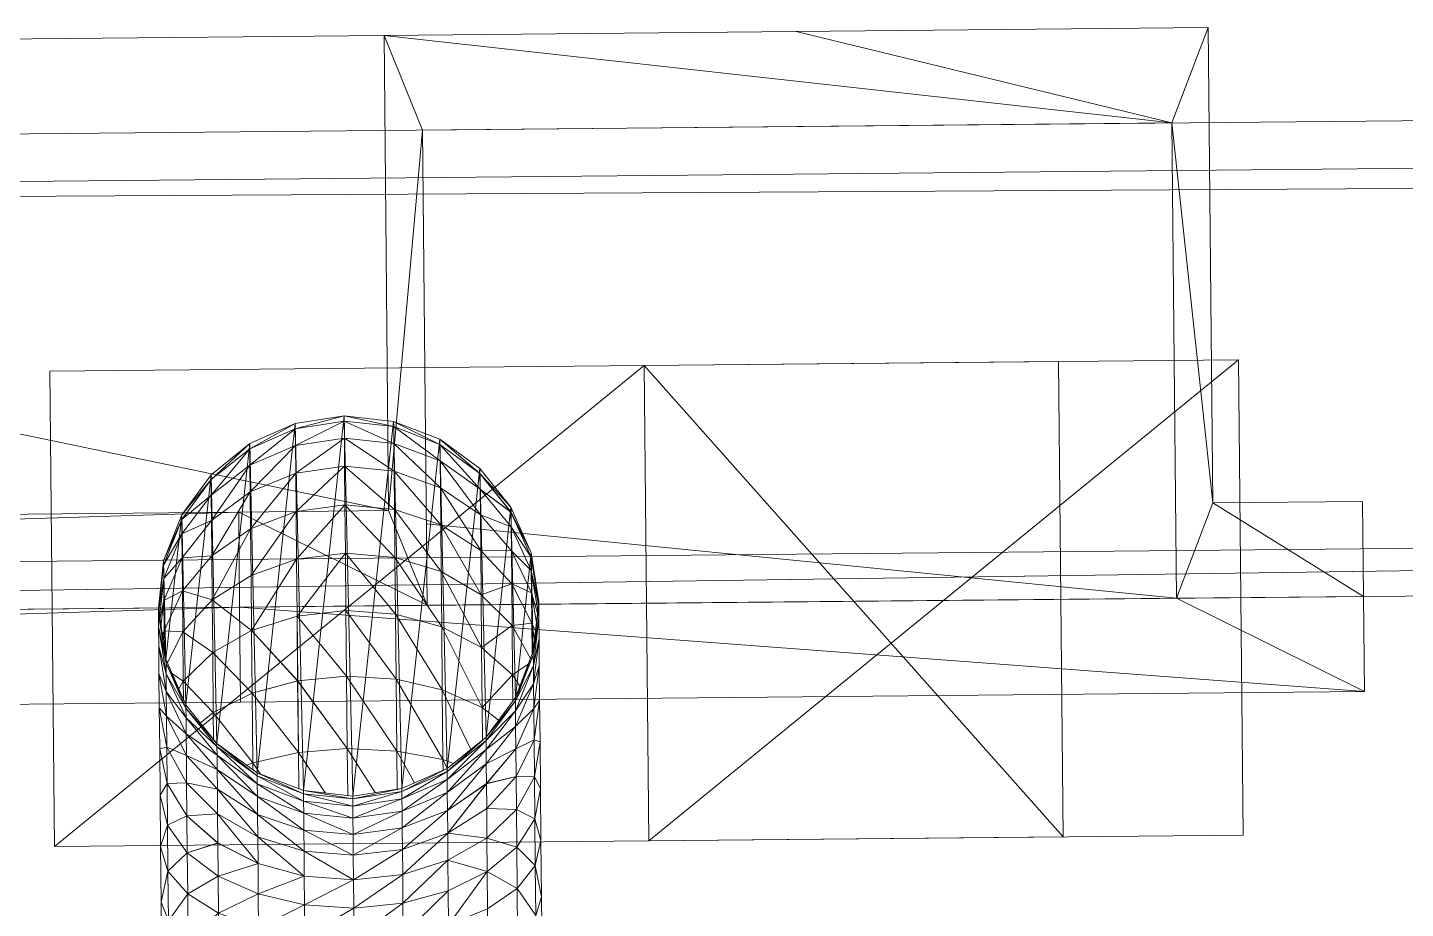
# Model space of a CAD drawing. Header units: millimetres. Extents: x -284281 to 1648660, y -821378 to -151356.
# Drawn here: x -258339.1 to -258269.5, y -271046.5 to -271002 of the extents above; entities that cross this region are included whole.
import ezdxf

# ---------------------------------------------------------------- set-up
doc = ezdxf.new("R2010")
doc.units = ezdxf.units.MM
doc.header["$MEASUREMENT"] = 0

# ---------------------------------------------------------------- blocks, each defined once
blk = doc.blocks.new('Forme_68_1')
at = {"color": 7, "linetype": 'Continuous', "lineweight": 20, "flags": 128}
blk.add_lwpolyline([(167842.293, -271018.891), (167821.378, -271019.089)], dxfattribs=at)
blk = doc.blocks.new('Forme_71_1')
at = {"color": 7, "linetype": 'Continuous', "lineweight": 20, "flags": 128}
for points in [[(167808.247, -271002.413), (167829.054, -271002.216), (167849.849, -271002.019)], [(167848.011, -271006.837), (167849.849, -271002.019)], [(167850.077, -271026.018), (167849.849, -271002.019)], [(167587.673, -271004.503), (167697.96, -271003.458), (167808.247, -271002.413)], [(167808.247, -271002.413), (167848.011, -271006.837)], [(167810.188, -271007.195), (167808.247, -271002.413)], [(167808.247, -271002.413), (167808.474, -271026.412)], [(167829.054, -271002.216), (167848.011, -271006.837)], [(167808.474, -271026.412), (167697.96, -271003.458), (167587.9, -271028.502)], [(167810.188, -271007.195), (167848.011, -271006.837)], [(167848.011, -271006.837), (167850.077, -271026.018)], [(167848.238, -271030.836), (167848.011, -271006.837)], [(167808.474, -271026.412), (167810.188, -271007.195)], [(167810.188, -271007.195), (167810.416, -271031.194)], [(167808.474, -271026.412), (167800.915, -271026.484)], [(167808.474, -271026.412), (167810.416, -271031.194)], [(167848.238, -271030.836), (167850.077, -271026.018)], [(167857.636, -271025.946), (167850.077, -271026.018)], [(167850.077, -271026.018), (167857.682, -271030.746)], [(167857.727, -271035.546), (167857.682, -271030.746), (167857.636, -271025.946)], [(167800.915, -271026.484), (167580.329, -271028.573)], [(167580.374, -271033.373), (167800.915, -271026.484)], [(167800.915, -271026.484), (167810.416, -271031.194)], [(167800.915, -271026.484), (167800.96, -271031.283), (167801.006, -271036.083)], [(167810.377, -271027.079), (167848.238, -271030.836)], [(167800.96, -271031.283), (167580.374, -271033.373)], [(167580.42, -271038.173), (167800.96, -271031.283)], [(167800.96, -271031.283), (167810.416, -271031.194), (167848.238, -271030.836), (167857.682, -271030.746)], [(167800.96, -271031.283), (167857.727, -271035.546)], [(167848.238, -271030.836), (167857.727, -271035.546)], [(167580.42, -271038.173), (167801.006, -271036.083)], [(167801.006, -271036.083), (167857.727, -271035.546)]]:
    blk.add_lwpolyline(points, dxfattribs=at)
blk = doc.blocks.new('Forme_74_1')
at = {"color": 7, "linetype": 'Continuous', "lineweight": 20, "flags": 128}
for points in [[(168117.013, -271006.688), (167590.573, -271011.676)], [(167590.573, -271011.676), (168117.032, -271008.682)], [(168117.195, -271025.887), (167590.755, -271030.875)]]:
    blk.add_lwpolyline(points, dxfattribs=at)
blk = doc.blocks.new('Forme_75_1')
at = {"color": 7, "linetype": 'Continuous', "lineweight": 20, "flags": 128}
for points in [[(167589.602, -271009.285), (168110.039, -271004.354)], [(167589.83, -271033.284), (168110.243, -271025.89)], [(167589.83, -271033.284), (168110.267, -271028.353)]]:
    blk.add_lwpolyline(points, dxfattribs=at)
blk = doc.blocks.new('Forme_78_1')
at = {"color": 7, "linetype": 'Continuous', "lineweight": 20, "flags": 128}
blk.add_lwpolyline([(167816.054, -271031.02), (167815.671, -271028.54), (167814.653, -271026.245), (167813.087, -271024.292), (167811.068, -271022.811), (167808.732, -271021.909), (167806.233, -271021.633), (167803.765, -271022.016), (167801.47, -271023.022), (167799.517, -271024.601), (167798.036, -271026.619), (167797.122, -271028.956), (167796.868, -271031.322), (167796.858, -271031.442), (167797.241, -271033.923), (167798.247, -271036.217), (167799.813, -271038.171), (167801.844, -271039.651), (167804.18, -271040.553), (167806.667, -271040.83), (167809.147, -271040.446), (167811.43, -271039.441), (167813.395, -271037.862), (167814.876, -271035.844), (167815.778, -271033.507)], close=True, dxfattribs=at)
for points in [[(167796.87, -271031.526), (167797.124, -271029.172), (167798.038, -271026.859), (167799.519, -271024.841), (167801.473, -271023.286), (167803.767, -271022.28), (167806.236, -271021.897), (167808.734, -271022.173), (167811.071, -271023.075), (167813.089, -271024.544), (167814.655, -271026.485), (167815.673, -271028.768), (167816.042, -271031.132)], [(167799.527, -271025.633), (167801.473, -271023.286), (167803.765, -271022.016)], [(167799.539, -271026.917), (167801.48, -271024.114), (167803.767, -271022.28), (167806.233, -271021.633)], [(167799.556, -271028.693), (167801.493, -271025.47), (167803.775, -271023.132), (167806.236, -271021.897)], [(167803.765, -271022.016), (167803.767, -271022.28), (167803.775, -271023.132), (167803.788, -271024.524), (167803.807, -271026.456), (167803.829, -271028.868), (167803.857, -271031.736), (167803.888, -271035.012), (167803.922, -271038.624), (167803.939, -271040.46)], [(167806.233, -271021.633), (167808.732, -271021.909), (167808.734, -271022.173), (167808.742, -271023.025), (167808.756, -271024.417), (167808.774, -271026.349), (167808.797, -271028.773), (167808.824, -271031.641), (167808.855, -271034.929), (167808.889, -271038.553), (167808.908, -271040.483)], [(167806.233, -271021.633), (167808.734, -271022.173), (167811.079, -271023.903), (167813.109, -271026.632)], [(167806.233, -271021.633), (167806.236, -271021.897), (167806.244, -271022.761), (167806.257, -271024.177), (167806.276, -271026.121), (167806.299, -271028.557), (167806.326, -271031.461), (167806.358, -271034.772), (167806.392, -271038.42), (167806.415, -271040.802)], [(167806.236, -271021.897), (167808.742, -271023.025), (167811.092, -271025.259), (167813.126, -271028.42)], [(167808.732, -271021.909), (167811.071, -271023.075), (167813.096, -271025.336)], [(167796.913, -271031.803), (167797.13, -271029.844), (167798.045, -271027.591), (167799.527, -271025.633), (167801.48, -271024.114), (167803.775, -271023.132), (167806.244, -271022.761), (167808.742, -271023.025), (167811.079, -271023.903), (167813.096, -271025.336), (167814.662, -271027.229), (167815.679, -271029.44), (167816.004, -271031.473)], [(167799.577, -271030.925), (167801.511, -271027.33), (167803.788, -271024.524), (167806.244, -271022.761)], [(167806.244, -271022.761), (167808.756, -271024.417), (167811.109, -271027.131), (167813.147, -271030.664)], [(167811.227, -271039.53), (167811.222, -271038.987), (167811.188, -271035.471), (167811.158, -271032.279), (167811.132, -271029.495), (167811.109, -271027.131), (167811.092, -271025.259), (167811.079, -271023.903), (167811.071, -271023.075), (167811.068, -271022.811)], [(167811.068, -271022.811), (167813.089, -271024.544)], [(167799.519, -271024.841), (167801.47, -271023.022)], [(167801.47, -271023.022), (167801.473, -271023.286), (167801.48, -271024.114), (167801.493, -271025.47), (167801.511, -271027.33), (167801.533, -271029.682), (167801.559, -271032.466), (167801.589, -271035.634), (167801.623, -271039.15), (167801.626, -271039.493)], [(167796.987, -271032.279), (167797.141, -271030.96), (167798.057, -271028.791), (167799.539, -271026.917), (167801.493, -271025.47), (167803.788, -271024.524), (167806.257, -271024.177), (167808.756, -271024.417), (167811.092, -271025.259), (167813.109, -271026.632), (167814.674, -271028.441), (167815.69, -271030.568), (167815.939, -271032.059)], [(167801.533, -271029.682), (167803.807, -271026.456), (167806.257, -271024.177)], [(167806.257, -271024.177), (167808.774, -271026.349), (167811.132, -271029.495), (167813.172, -271033.328)], [(167813.216, -271038.005), (167813.201, -271036.364), (167813.172, -271033.328), (167813.147, -271030.664), (167813.126, -271028.42), (167813.109, -271026.632), (167813.096, -271025.336), (167813.089, -271024.544), (167813.087, -271024.292)], [(167799.519, -271024.841), (167798.036, -271026.619)], [(167799.517, -271024.601), (167799.519, -271024.841), (167799.527, -271025.633), (167799.539, -271026.917), (167799.556, -271028.693), (167799.577, -271030.925), (167799.602, -271033.576), (167799.631, -271036.6), (167799.643, -271037.959)], [(167814.653, -271026.245), (167813.089, -271024.544)], [(167799.527, -271025.633), (167798.038, -271026.859), (167797.122, -271028.956)], [(167815.671, -271028.54), (167814.655, -271026.485), (167813.096, -271025.336)], [(167797.094, -271032.973), (167797.155, -271032.484), (167798.072, -271030.459), (167799.556, -271028.693), (167801.511, -271027.33), (167803.807, -271026.456), (167806.276, -271026.121), (167808.774, -271026.349), (167811.109, -271027.131), (167813.126, -271028.42), (167814.69, -271030.109), (167815.705, -271032.104), (167815.846, -271032.899)], [(167801.559, -271032.466), (167803.829, -271028.868), (167806.276, -271026.121)], [(167806.276, -271026.121), (167808.797, -271028.773), (167811.158, -271032.279), (167813.201, -271036.364)], [(167814.746, -271036.021), (167814.733, -271034.705), (167814.71, -271032.209), (167814.69, -271030.109), (167814.674, -271028.441), (167814.662, -271027.229), (167814.655, -271026.485), (167814.653, -271026.245)], [(167799.539, -271026.917), (167798.045, -271027.591), (167797.124, -271029.172), (167796.868, -271031.322)], [(167798.036, -271026.619), (167798.038, -271026.859), (167798.045, -271027.591), (167798.057, -271028.791), (167798.072, -271030.459), (167798.092, -271032.535), (167798.116, -271035.019), (167798.124, -271035.938)], [(167816.054, -271031.02), (167815.673, -271028.768), (167814.662, -271027.229), (167813.109, -271026.632)], [(167816.04, -271031.148), (167815.679, -271029.44), (167814.674, -271028.441), (167813.126, -271028.42)], [(167799.556, -271028.693), (167798.057, -271028.791), (167797.13, -271029.844), (167796.87, -271031.526)], [(167797.122, -271028.956), (167797.124, -271029.172), (167797.13, -271029.844), (167797.141, -271030.96), (167797.155, -271032.484), (167797.164, -271033.427)], [(167797.321, -271034.104), (167798.092, -271032.535), (167799.577, -271030.925), (167801.533, -271029.682), (167803.829, -271028.868), (167806.299, -271028.557), (167808.797, -271028.773), (167811.132, -271029.495), (167813.147, -271030.664), (167814.71, -271032.209), (167815.635, -271033.877)], [(167803.857, -271031.736), (167806.299, -271028.557)], [(167806.299, -271028.557), (167808.824, -271031.641), (167811.188, -271035.471), (167812.632, -271038.475)], [(167815.719, -271033.659), (167815.705, -271032.104), (167815.69, -271030.568), (167815.679, -271029.44), (167815.673, -271028.768), (167815.671, -271028.54)], [(167796.929, -271031.904), (167797.141, -271030.96), (167798.072, -271030.459), (167799.577, -271030.925), (167801.559, -271032.466), (167803.888, -271035.012), (167806.392, -271038.42), (167807.797, -271040.655)], [(167815.991, -271031.593), (167815.69, -271030.568), (167814.69, -271030.109), (167813.147, -271030.664)], [(167816.056, -271031.224), (167815.78, -271033.699), (167814.878, -271036.024), (167813.397, -271038.03), (167811.431, -271039.585), (167809.149, -271040.59), (167806.668, -271040.974), (167804.182, -271040.709), (167801.845, -271039.807), (167799.815, -271038.327), (167798.248, -271036.385), (167797.243, -271034.115), (167796.859, -271031.646)], [(167815.778, -271033.507), (167816.056, -271031.224)], [(167816.51, -271079.138), (167816.283, -271055.139), (167816.253, -271051.995), (167816.224, -271048.9), (167816.196, -271045.912), (167816.169, -271043.08), (167816.144, -271040.452), (167816.121, -271038.088), (167816.102, -271036), (167816.085, -271034.248), (167816.072, -271032.856), (167816.062, -271031.836), (167816.056, -271031.224), (167816.054, -271031.02)], [(167797.311, -271079.32), (167797.084, -271055.321), (167797.054, -271052.201), (167797.025, -271049.142), (167796.997, -271046.19), (167796.971, -271043.382), (167796.946, -271040.79), (167796.924, -271038.438), (167796.904, -271036.374), (167796.888, -271034.646), (167796.875, -271033.266), (167796.865, -271032.258), (167796.859, -271031.646), (167796.858, -271031.442)], [(167796.859, -271031.646), (167797.241, -271033.923)], [(167816.062, -271031.836), (167815.785, -271034.251), (167814.882, -271036.516), (167813.401, -271038.474), (167811.435, -271039.993), (167809.152, -271040.974), (167806.672, -271041.346), (167804.185, -271041.081), (167801.849, -271040.203), (167799.819, -271038.771), (167798.253, -271036.877), (167797.248, -271034.655), (167796.865, -271032.258)], [(167796.868, -271031.322), (167796.87, -271031.525)], [(167797.895, -271035.415), (167798.116, -271035.019), (167799.602, -271033.576), (167801.559, -271032.466), (167803.857, -271031.736), (167806.326, -271031.461), (167808.824, -271031.641), (167811.158, -271032.279), (167813.172, -271033.328), (167814.733, -271034.705), (167815.093, -271035.282)], [(167803.857, -271031.736), (167806.358, -271034.772), (167808.889, -271038.553), (167809.79, -271040.163)], [(167806.326, -271031.461), (167808.855, -271034.929), (167811.222, -271038.987), (167811.433, -271039.438)], [(167814.876, -271035.844), (167815.78, -271033.699), (167816.062, -271031.836)], [(167796.865, -271032.258), (167797.243, -271034.115), (167798.247, -271036.217)], [(167797.056, -271032.727), (167797.155, -271032.484), (167798.092, -271032.535), (167799.602, -271033.576), (167801.589, -271035.634), (167803.922, -271038.624), (167805.297, -271040.678)], [(167815.891, -271032.487), (167815.705, -271032.104), (167814.71, -271032.209), (167813.172, -271033.328)], [(167816.072, -271032.856), (167815.794, -271035.163), (167814.89, -271037.32), (167813.408, -271039.194), (167811.441, -271040.653), (167809.158, -271041.586), (167806.678, -271041.946), (167804.191, -271041.693), (167801.855, -271040.851), (167799.826, -271039.491), (167798.261, -271037.681), (167797.257, -271035.555), (167796.875, -271033.266)], [(167796.875, -271033.266), (167797.248, -271034.655), (167798.248, -271036.385), (167799.813, -271038.171)], [(167813.395, -271037.862), (167814.878, -271036.024), (167815.785, -271034.251), (167816.072, -271032.856)], [(167797.241, -271033.923), (167797.243, -271034.115), (167797.248, -271034.655), (167797.257, -271035.555), (167797.268, -271036.791), (167797.283, -271038.351), (167797.301, -271040.198), (167797.32, -271042.298), (167797.342, -271044.626), (167797.366, -271047.134), (167797.391, -271049.786), (167797.417, -271052.522), (167797.445, -271055.402), (167797.311, -271079.32)], [(167816.51, -271079.138), (167815.984, -271055.226), (167815.956, -271052.322), (167815.93, -271049.55), (167815.905, -271046.863), (167815.881, -271044.331), (167815.858, -271041.979), (167815.838, -271039.855), (167815.82, -271037.983), (167815.805, -271036.411), (167815.794, -271035.163), (167815.785, -271034.251), (167815.78, -271033.699), (167815.778, -271033.507)], [(167816.085, -271034.248), (167815.805, -271036.411), (167814.901, -271038.436), (167813.417, -271040.202), (167811.45, -271041.565), (167809.166, -271042.438), (167806.685, -271042.774), (167804.199, -271042.545), (167801.864, -271041.763), (167799.835, -271040.474), (167798.271, -271038.785), (167797.268, -271036.791), (167796.888, -271034.646)], [(167796.888, -271034.646), (167797.257, -271035.555), (167798.253, -271036.877), (167799.815, -271038.327)], [(167797.563, -271034.658), (167798.116, -271035.019), (167799.631, -271036.6), (167801.623, -271039.15), (167802.017, -271039.718)], [(167798.985, -271037.137), (167799.631, -271036.6), (167801.589, -271035.634), (167803.888, -271035.012), (167806.358, -271034.772), (167808.855, -271034.929), (167811.188, -271035.471), (167813.201, -271036.364), (167814.031, -271036.995)], [(167815.521, -271034.172), (167814.733, -271034.705), (167813.201, -271036.364)], [(167813.397, -271038.03), (167814.882, -271036.516), (167815.794, -271035.163), (167816.085, -271034.248)], [(167816.102, -271036), (167815.82, -271037.983), (167814.914, -271039.84), (167813.429, -271041.45), (167811.461, -271042.704), (167809.177, -271043.518), (167806.695, -271043.818), (167804.209, -271043.613), (167801.874, -271042.891), (167799.847, -271041.722), (167798.284, -271040.165), (167797.283, -271038.351), (167796.904, -271036.374)], [(167813.401, -271038.474), (167814.89, -271037.32), (167815.805, -271036.411), (167816.102, -271036)], [(167816.21, -271079.141), (167815.06, -271055.307), (167815.035, -271052.631), (167815.012, -271050.159), (167814.989, -271047.771), (167814.968, -271045.503), (167814.948, -271043.403), (167814.93, -271041.508), (167814.914, -271039.84), (167814.901, -271038.436), (167814.89, -271037.32), (167814.882, -271036.516), (167814.878, -271036.024), (167814.876, -271035.844)], [(167796.904, -271036.374), (167797.268, -271036.791), (167798.261, -271037.681), (167799.819, -271038.771)], [(167798.247, -271036.217), (167798.248, -271036.385), (167798.253, -271036.877), (167798.261, -271037.681), (167798.271, -271038.785), (167798.284, -271040.165), (167798.3, -271041.821), (167798.318, -271043.693), (167798.337, -271045.769), (167798.359, -271048.013), (167798.381, -271050.365), (167798.404, -271052.825), (167798.429, -271055.464), (167797.671, -271079.317)], [(167816.121, -271038.088), (167815.838, -271039.855), (167814.93, -271041.508), (167813.443, -271042.95), (167811.474, -271044.06), (167809.189, -271044.79), (167806.707, -271045.066), (167804.221, -271044.873), (167801.887, -271044.235), (167799.861, -271043.198), (167798.3, -271041.821), (167797.301, -271040.198), (167796.924, -271038.438)], [(167806.678, -271041.946), (167804.185, -271041.081), (167801.845, -271039.807), (167799.813, -271038.171)], [(167799.813, -271038.171), (167799.815, -271038.327), (167799.819, -271038.771), (167799.826, -271039.491), (167799.835, -271040.474), (167799.847, -271041.722), (167799.861, -271043.198), (167799.877, -271044.878), (167799.895, -271046.738), (167799.914, -271048.742), (167799.934, -271050.866), (167799.955, -271053.062), (167799.978, -271055.522), (167800.203, -271079.293)], [(167813.395, -271037.862), (167811.431, -271039.585), (167809.152, -271040.974), (167806.678, -271041.946)], [(167813.397, -271038.03), (167811.435, -271039.993), (167809.158, -271041.586), (167806.685, -271042.774)], [(167813.786, -271079.164), (167813.561, -271055.381), (167813.538, -271052.909), (167813.517, -271050.689), (167813.496, -271048.553), (167813.477, -271046.526), (167813.459, -271044.642), (167813.443, -271042.95), (167813.429, -271041.45), (167813.417, -271040.202), (167813.408, -271039.194), (167813.401, -271038.474), (167813.397, -271038.03), (167813.395, -271037.862)], [(167813.408, -271039.194), (167814.901, -271038.436), (167815.82, -271037.983), (167816.121, -271038.088)], [(167796.924, -271038.438), (167797.283, -271038.351), (167798.271, -271038.785), (167799.826, -271039.491)], [(167806.685, -271042.774), (167804.191, -271041.693), (167801.849, -271040.203), (167799.815, -271038.327)], [(167806.695, -271043.818), (167804.199, -271042.545), (167801.855, -271040.851), (167799.819, -271038.771)], [(167801.321, -271039.27), (167801.623, -271039.15), (167803.922, -271038.624), (167806.392, -271038.42), (167808.889, -271038.553), (167811.222, -271038.987), (167811.753, -271039.181)], [(167813.401, -271038.474), (167811.441, -271040.653), (167809.166, -271042.438), (167806.695, -271043.818)], [(167813.408, -271039.194), (167811.45, -271041.565), (167809.177, -271043.518), (167806.707, -271045.066), (167804.235, -271046.325), (167801.918, -271047.475), (167799.914, -271048.742), (167798.381, -271050.365), (167797.417, -271052.522), (167797.084, -271055.321)], [(167806.707, -271045.066), (167804.209, -271043.613), (167801.864, -271041.763), (167799.826, -271039.491)], [(167811.43, -271039.441), (167809.149, -271040.59), (167806.672, -271041.346)], [(167809.515, -271079.205), (167809.29, -271055.506), (167809.269, -271053.286), (167809.251, -271051.39), (167809.234, -271049.566), (167809.217, -271047.838), (167809.202, -271046.23), (167809.189, -271044.79), (167809.177, -271043.518), (167809.166, -271042.438), (167809.158, -271041.586), (167809.152, -271040.974), (167809.149, -271040.59), (167809.147, -271040.446), (167811.43, -271039.441)], [(167811.807, -271079.183), (167811.582, -271055.46), (167811.56, -271053.132), (167811.541, -271051.116), (167811.522, -271049.16), (167811.505, -271047.324), (167811.488, -271045.608), (167811.474, -271044.06), (167811.461, -271042.704), (167811.45, -271041.565), (167811.441, -271040.653), (167811.435, -271039.993), (167811.431, -271039.585), (167811.43, -271039.441)], [(167796.946, -271040.79), (167797.301, -271040.198), (167798.284, -271040.165), (167799.835, -271040.474)], [(167813.417, -271040.202), (167811.461, -271042.704), (167809.189, -271044.79), (167806.72, -271046.482), (167804.25, -271047.921), (167801.935, -271049.299), (167799.934, -271050.866), (167798.404, -271052.825), (167797.445, -271055.402)], [(167806.672, -271041.346), (167804.182, -271040.709), (167801.844, -271039.651)], [(167801.844, -271039.651), (167801.845, -271039.807), (167801.849, -271040.203), (167801.855, -271040.851), (167801.864, -271041.763), (167801.874, -271042.891), (167801.887, -271044.235), (167801.902, -271045.771), (167801.918, -271047.475), (167801.935, -271049.299), (167801.953, -271051.231), (167801.972, -271053.235), (167801.994, -271055.551), (167802.219, -271079.274)], [(167813.417, -271040.202), (167814.914, -271039.84), (167815.838, -271039.855), (167816.144, -271040.452)], [(167816.144, -271040.452), (167815.858, -271041.979), (167814.948, -271043.403), (167813.459, -271044.642), (167811.488, -271045.608), (167809.202, -271046.23), (167806.72, -271046.482), (167804.235, -271046.325), (167801.902, -271045.771), (167799.877, -271044.878), (167798.318, -271043.693), (167797.32, -271042.298), (167796.946, -271040.79)], [(167804.221, -271044.873), (167801.874, -271042.891), (167799.835, -271040.474)], [(167806.668, -271040.974), (167804.18, -271040.553)], [(167804.547, -271079.252), (167804.322, -271055.553), (167804.301, -271053.333), (167804.284, -271051.461), (167804.266, -271049.637), (167804.25, -271047.921), (167804.235, -271046.325), (167804.221, -271044.873), (167804.209, -271043.613), (167804.199, -271042.545), (167804.191, -271041.693), (167804.185, -271041.081), (167804.182, -271040.709), (167804.18, -271040.553)], [(167807.031, -271079.228), (167806.806, -271055.541), (167806.786, -271053.357), (167806.768, -271051.509), (167806.751, -271049.721), (167806.735, -271048.041), (167806.72, -271046.482), (167806.707, -271045.066), (167806.695, -271043.818), (167806.685, -271042.774), (167806.678, -271041.946), (167806.672, -271041.346), (167806.668, -271040.974), (167806.667, -271040.83), (167809.147, -271040.446)], [(167809.147, -271040.446), (167806.668, -271040.974)], [(167796.971, -271043.382), (167797.32, -271042.298), (167798.3, -271041.821), (167799.847, -271041.722)], [(167801.887, -271044.235), (167799.847, -271041.722)], [(167813.429, -271041.45), (167814.93, -271041.508), (167815.858, -271041.979), (167816.169, -271043.08)], [(167816.169, -271043.08), (167815.881, -271044.331), (167814.968, -271045.503), (167813.477, -271046.526), (167811.505, -271047.324), (167809.217, -271047.838), (167806.735, -271048.041), (167804.25, -271047.921), (167801.918, -271047.475), (167799.895, -271046.738), (167798.337, -271045.769), (167797.342, -271044.626), (167796.971, -271043.382)], [(167811.461, -271042.704), (167813.443, -271042.95), (167814.948, -271043.403), (167815.881, -271044.331), (167816.196, -271045.912)], [(167796.997, -271046.19), (167797.342, -271044.626), (167798.318, -271043.693), (167799.861, -271043.198)], [(167797.025, -271049.142), (167797.366, -271047.134), (167798.337, -271045.769), (167799.877, -271044.878), (167801.887, -271044.235)], [(167798.429, -271055.464), (167799.955, -271053.062), (167801.953, -271051.231), (167804.266, -271049.637), (167806.735, -271048.041), (167809.202, -271046.23), (167811.474, -271044.06)], [(167811.474, -271044.06), (167813.459, -271044.642), (167814.968, -271045.503), (167815.905, -271046.863), (167816.224, -271048.9)], [(167797.054, -271052.201), (167797.391, -271049.786), (167798.359, -271048.013), (167799.895, -271046.738), (167801.902, -271045.771), (167804.221, -271044.873)], [(167801.994, -271055.551), (167804.301, -271053.333), (167806.768, -271051.509), (167809.234, -271049.566), (167811.505, -271047.324), (167813.459, -271044.642)], [(167799.978, -271055.522), (167801.972, -271053.235), (167804.284, -271051.461), (167806.751, -271049.721), (167809.217, -271047.838), (167811.488, -271045.608)], [(167816.196, -271045.912), (167815.905, -271046.863), (167814.989, -271047.771), (167813.496, -271048.553), (167811.522, -271049.16), (167809.234, -271049.566), (167806.751, -271049.721), (167804.266, -271049.637), (167801.935, -271049.299), (167799.914, -271048.742), (167798.359, -271048.013), (167797.366, -271047.134), (167796.997, -271046.19)]]:
    blk.add_lwpolyline(points, dxfattribs=at)
blk = doc.blocks.new('Forme_79_1')
at = {"color": 7, "linetype": 'Continuous', "lineweight": 20, "flags": 128}
blk.add_lwpolyline([(167813.087, -271024.292), (167811.068, -271022.811), (167808.732, -271021.909), (167806.233, -271021.633), (167803.765, -271022.016), (167801.47, -271023.022), (167799.517, -271024.601), (167798.036, -271026.619), (167797.122, -271028.956), (167796.868, -271031.322), (167796.858, -271031.442), (167797.241, -271033.923), (167798.247, -271036.217), (167799.813, -271038.171), (167801.844, -271039.651), (167804.18, -271040.553), (167806.667, -271040.83), (167809.147, -271040.446), (167811.43, -271039.441), (167813.395, -271037.862), (167814.876, -271035.844), (167815.778, -271033.507), (167816.054, -271031.02), (167815.671, -271028.54), (167814.653, -271026.245)], close=True, dxfattribs=at)
for points in [[(167803.765, -271022.016), (167801.844, -271039.651)], [(167803.765, -271022.016), (167804.18, -271040.553)], [(167806.233, -271021.633), (167804.18, -271040.553)], [(167806.233, -271021.633), (167806.667, -271040.83)], [(167808.732, -271021.909), (167806.667, -271040.83)], [(167808.732, -271021.909), (167811.068, -271022.811)], [(167808.732, -271021.909), (167809.147, -271040.446)], [(167811.068, -271022.811), (167809.147, -271040.446)], [(167811.068, -271022.811), (167811.43, -271039.441)], [(167799.517, -271024.601), (167801.47, -271023.022)], [(167801.47, -271023.022), (167799.813, -271038.171)], [(167801.47, -271023.022), (167801.844, -271039.651)], [(167813.087, -271024.292), (167811.43, -271039.441)], [(167813.087, -271024.292), (167814.653, -271026.245)], [(167813.087, -271024.292), (167813.395, -271037.862)], [(167799.517, -271024.601), (167798.036, -271026.619)], [(167799.517, -271024.601), (167798.247, -271036.217)], [(167799.517, -271024.601), (167799.813, -271038.171)], [(167814.653, -271026.245), (167813.395, -271037.862)], [(167814.653, -271026.245), (167815.671, -271028.54)], [(167814.653, -271026.245), (167814.876, -271035.844)], [(167798.036, -271026.619), (167797.122, -271028.956)], [(167798.036, -271026.619), (167797.241, -271033.923)], [(167798.036, -271026.619), (167798.247, -271036.217)], [(167797.122, -271028.956), (167796.868, -271031.322)], [(167797.122, -271028.956), (167797.241, -271033.923)], [(167815.671, -271028.54), (167814.876, -271035.844)], [(167815.671, -271028.54), (167815.778, -271033.507)], [(167815.671, -271028.54), (167816.054, -271031.02)], [(167816.054, -271031.02), (167815.778, -271033.507)], [(167796.868, -271031.322), (167796.858, -271031.442)], [(167796.858, -271031.442), (167797.241, -271033.923)], [(167796.868, -271031.322), (167797.241, -271033.923)], [(167797.241, -271033.923), (167798.247, -271036.217)], [(167815.778, -271033.507), (167814.876, -271035.844)], [(167814.876, -271035.844), (167813.395, -271037.862)], [(167798.247, -271036.217), (167799.813, -271038.171)], [(167801.844, -271039.651), (167799.813, -271038.171)], [(167811.43, -271039.441), (167809.147, -271040.446)], [(167804.18, -271040.553), (167801.844, -271039.651)], [(167806.667, -271040.83), (167804.18, -271040.553)], [(167809.147, -271040.446), (167806.667, -271040.83)]]:
    blk.add_lwpolyline(points, dxfattribs=at)
blk = doc.blocks.new('Forme_81_1')
at = {"color": 7, "linetype": 'Continuous', "lineweight": 20, "flags": 128}
for points in [[(167821.378, -271019.089), (167791.379, -271019.374)], [(167791.606, -271043.373), (167791.379, -271019.374)], [(167791.606, -271043.373), (167821.378, -271019.089)], [(167842.293, -271018.891), (167821.378, -271019.089)], [(167821.378, -271019.089), (167842.52, -271042.89)], [(167821.605, -271043.088), (167821.378, -271019.089)], [(167842.52, -271042.89), (167842.293, -271018.891)], [(167821.605, -271043.088), (167791.606, -271043.373)], [(167842.52, -271042.89), (167821.605, -271043.088)]]:
    blk.add_lwpolyline(points, dxfattribs=at)
blk = doc.blocks.new('Forme_82_1')
at = {"color": 7, "linetype": 'Continuous', "lineweight": 20, "flags": 128}
for points in [[(167821.378, -271019.089), (167851.376, -271018.805)], [(167821.605, -271043.088), (167821.378, -271019.089)], [(167821.605, -271043.088), (167851.376, -271018.805)], [(167851.376, -271018.805), (167851.604, -271042.804)], [(167851.604, -271042.804), (167821.605, -271043.088)]]:
    blk.add_lwpolyline(points, dxfattribs=at)

msp = doc.modelspace()

# ---------------------------------------------------------------- linework, layer by layer
at = {"color": 7, "linetype": 'Continuous', "lineweight": 20, "flags": 128}
for points in [[(-258321.08463, -271002.4131), (-258300.27756, -271002.21597), (-258279.48249, -271002.01896)], [(-258281.32093, -271006.83659), (-258279.48249, -271002.01896)], [(-258279.25513, -271026.01788), (-258279.48249, -271002.01896)], [(-258541.65879, -271004.50281), (-258431.37171, -271003.45795), (-258321.08463, -271002.4131)], [(-258321.08463, -271002.4131), (-258281.32093, -271006.83659)], [(-258319.14325, -271007.19492), (-258321.08463, -271002.4131)], [(-258321.08463, -271002.4131), (-258320.85727, -271026.41202)], [(-258300.27756, -271002.21597), (-258281.32093, -271006.83659)], [(-258320.85727, -271026.41202), (-258431.37171, -271003.45795), (-258541.43142, -271028.50173)], [(-258539.7294, -271009.28475), (-258019.29231, -271004.35414)], [(-258012.31821, -271006.68818), (-258538.7587, -271011.67566)], [(-258319.14325, -271007.19492), (-258281.32093, -271006.83659)], [(-258281.32093, -271006.83659), (-258279.25513, -271026.01788)], [(-258281.09357, -271030.83552), (-258281.32093, -271006.83659)], [(-258320.85727, -271026.41202), (-258319.14325, -271007.19492)], [(-258319.14325, -271007.19492), (-258318.91588, -271031.19384)], [(-258538.7587, -271011.67566), (-258012.29932, -271008.6817)], [(-258307.95406, -271019.08945), (-258337.95272, -271019.37366)], [(-258337.72535, -271043.37258), (-258337.95272, -271019.37366)], [(-258337.72535, -271043.37258), (-258307.95406, -271019.08945)], [(-258307.95406, -271019.08945), (-258277.9554, -271018.80525)], [(-258287.03899, -271018.8913), (-258307.95406, -271019.08945)], [(-258307.95406, -271019.08945), (-258286.81163, -271042.89023)], [(-258307.72669, -271043.08838), (-258307.95406, -271019.08945)], [(-258307.72669, -271043.08838), (-258307.95406, -271019.08945)], [(-258307.72669, -271043.08838), (-258277.9554, -271018.80525)], [(-258286.81163, -271042.89023), (-258287.03899, -271018.8913)], [(-258277.9554, -271018.80525), (-258277.72803, -271042.80417)], [(-258332.46127, -271031.52551), (-258332.20764, -271029.17167), (-258331.29351, -271026.85891), (-258329.81256, -271024.84079), (-258327.8592, -271023.28621), (-258325.56462, -271022.28043), (-258323.09614, -271021.89703), (-258320.59741, -271022.17337), (-258318.26076, -271023.07527), (-258316.24276, -271024.54422), (-258314.67629, -271026.48547), (-258313.65863, -271028.76793), (-258313.28971, -271031.1323)], [(-258329.80505, -271025.63275), (-258327.8592, -271023.28621), (-258325.56712, -271022.01644)], [(-258329.79289, -271026.9167), (-258327.85135, -271024.11418), (-258325.56462, -271022.28043), (-258323.09864, -271021.63304)], [(-258329.77607, -271028.69262), (-258327.83851, -271025.47012), (-258325.55655, -271023.13239), (-258323.09614, -271021.89703)], [(-258325.56712, -271022.01644), (-258327.48814, -271039.65143)], [(-258325.56712, -271022.01644), (-258325.56462, -271022.28043), (-258325.55655, -271023.13239), (-258325.54336, -271024.52433), (-258325.52506, -271026.45624), (-258325.50221, -271028.86814), (-258325.47504, -271031.73601), (-258325.444, -271035.01186), (-258325.40979, -271038.6237), (-258325.39239, -271040.46036)], [(-258325.56712, -271022.01644), (-258325.15149, -271040.55334)], [(-258323.09864, -271021.63304), (-258325.15149, -271040.55334)], [(-258323.09864, -271021.63304), (-258320.59991, -271021.90938), (-258320.59741, -271022.17337), (-258320.58934, -271023.02533), (-258320.57615, -271024.41727), (-258320.55785, -271026.34918), (-258320.53489, -271028.77307), (-258320.50772, -271031.64094), (-258320.47657, -271034.9288), (-258320.44224, -271038.55263), (-258320.42394, -271040.48333)], [(-258323.09864, -271021.63304), (-258320.59741, -271022.17337), (-258318.25292, -271023.90324), (-258316.22297, -271026.63213)], [(-258323.09864, -271021.63304), (-258323.09614, -271021.89703), (-258323.08796, -271022.76099), (-258323.07454, -271024.17693), (-258323.05613, -271026.12084), (-258323.03305, -271028.55673), (-258323.00554, -271031.4606), (-258322.97416, -271034.77245), (-258322.9396, -271038.42029), (-258322.91704, -271040.80174)], [(-258323.09864, -271021.63304), (-258322.66476, -271040.82979)], [(-258323.09614, -271021.89703), (-258320.58934, -271023.02533), (-258318.24007, -271025.25918), (-258316.20604, -271028.42005)], [(-258320.59991, -271021.90938), (-258322.66476, -271040.82979)], [(-258320.59991, -271021.90938), (-258318.26076, -271023.07527), (-258316.23525, -271025.33619)], [(-258320.59991, -271021.90938), (-258318.26326, -271022.81128)], [(-258320.59991, -271021.90938), (-258320.18428, -271040.44628)], [(-258332.41839, -271031.80286), (-258332.20127, -271029.84364), (-258331.28657, -271027.59088), (-258329.80505, -271025.63275), (-258327.85135, -271024.11418), (-258325.55655, -271023.13239), (-258323.08796, -271022.76099), (-258320.58934, -271023.02533), (-258318.25292, -271023.90324), (-258316.23525, -271025.33619), (-258314.66925, -271027.22944), (-258313.65226, -271029.4399), (-258313.32758, -271031.47295)], [(-258329.75492, -271030.92452), (-258327.82089, -271027.33003), (-258325.54336, -271024.52433), (-258323.08796, -271022.76099)], [(-258323.08796, -271022.76099), (-258320.57615, -271024.41727), (-258318.22234, -271027.13109), (-258316.18478, -271030.66395)], [(-258318.26326, -271022.81128), (-258320.18428, -271040.44628)], [(-258318.10487, -271039.53012), (-258318.11002, -271038.98656), (-258318.14333, -271035.47072), (-258318.17357, -271032.27886), (-258318.19994, -271029.49499), (-258318.22234, -271027.13109), (-258318.24007, -271025.25918), (-258318.25292, -271023.90324), (-258318.26076, -271023.07527), (-258318.26326, -271022.81128)], [(-258318.26326, -271022.81128), (-258316.24276, -271024.54422)], [(-258318.26326, -271022.81128), (-258317.90171, -271039.44061)], [(-258329.81483, -271024.6008), (-258327.8617, -271023.02223)], [(-258329.81256, -271024.84079), (-258327.8617, -271023.02223)], [(-258327.8617, -271023.02223), (-258329.51826, -271038.1706)], [(-258327.8617, -271023.02223), (-258327.8592, -271023.28621), (-258327.85135, -271024.11418), (-258327.83851, -271025.47012), (-258327.82089, -271027.33003), (-258327.7986, -271029.68193), (-258327.77223, -271032.4658), (-258327.74222, -271035.63366), (-258327.70891, -271039.1495), (-258327.70566, -271039.49278)], [(-258327.8617, -271023.02223), (-258327.48814, -271039.65143)], [(-258332.34476, -271032.27907), (-258332.1907, -271030.95959), (-258331.2752, -271028.79082), (-258329.79289, -271026.9167), (-258327.83851, -271025.47012), (-258325.54336, -271024.52433), (-258323.07454, -271024.17693), (-258320.57615, -271024.41727), (-258318.24007, -271025.25918), (-258316.22297, -271026.63213), (-258314.65776, -271028.44138), (-258313.64157, -271030.56785), (-258313.39278, -271032.05948)], [(-258327.7986, -271029.68193), (-258325.52506, -271026.45624), (-258323.07454, -271024.17693)], [(-258323.07454, -271024.17693), (-258320.55785, -271026.34918), (-258318.19994, -271029.49499), (-258316.15954, -271033.32783)], [(-258316.24514, -271024.29223), (-258317.90171, -271039.44061)], [(-258316.11522, -271038.00543), (-258316.13078, -271036.36369), (-258316.15954, -271033.32783), (-258316.18478, -271030.66395), (-258316.20604, -271028.42005), (-258316.22297, -271026.63213), (-258316.23525, -271025.33619), (-258316.24276, -271024.54422), (-258316.24514, -271024.29223)], [(-258316.24514, -271024.29223), (-258314.67857, -271026.24548)], [(-258316.24514, -271024.29223), (-258315.93658, -271037.86192)], [(-258329.81483, -271024.6008), (-258331.29578, -271026.61892)], [(-258329.81256, -271024.84079), (-258331.29578, -271026.61892)], [(-258329.81483, -271024.6008), (-258331.08484, -271036.21735)], [(-258329.81483, -271024.6008), (-258329.81256, -271024.84079), (-258329.80505, -271025.63275), (-258329.79289, -271026.9167), (-258329.77607, -271028.69262), (-258329.75492, -271030.92452), (-258329.7298, -271033.5764), (-258329.70115, -271036.60026), (-258329.68828, -271037.95861)], [(-258329.81483, -271024.6008), (-258329.51826, -271038.1706)], [(-258314.67857, -271026.24548), (-258316.24276, -271024.54422)], [(-258329.80505, -271025.63275), (-258331.29351, -271026.85891), (-258332.20968, -271028.95568)], [(-258313.66079, -271028.53994), (-258314.67629, -271026.48547), (-258316.23525, -271025.33619)], [(-258539.50203, -271033.28367), (-258019.08828, -271025.88959)], [(-258012.13631, -271025.88732), (-258538.57681, -271030.8748)], [(-258332.23742, -271032.97331), (-258332.17626, -271032.48352), (-258331.2594, -271030.45875), (-258329.77607, -271028.69262), (-258327.82089, -271027.33003), (-258325.52506, -271026.45624), (-258323.05613, -271026.12084), (-258320.55785, -271026.34918), (-258318.22234, -271027.13109), (-258316.20604, -271028.42005), (-258314.64196, -271030.10931), (-258313.62702, -271032.10378), (-258313.48607, -271032.89856)], [(-258320.85727, -271026.41202), (-258328.41693, -271026.48364)], [(-258327.77223, -271032.4658), (-258325.50221, -271028.86814), (-258323.05613, -271026.12084)], [(-258323.05613, -271026.12084), (-258320.53489, -271028.77307), (-258318.17357, -271032.27886), (-258316.13078, -271036.36369)], [(-258320.85727, -271026.41202), (-258318.91588, -271031.19384)], [(-258314.67857, -271026.24548), (-258315.93658, -271037.86192)], [(-258314.58595, -271036.0214), (-258314.59842, -271034.7051), (-258314.62207, -271032.20921), (-258314.64196, -271030.10931), (-258314.65776, -271028.44138), (-258314.66925, -271027.22944), (-258314.67629, -271026.48547), (-258314.67857, -271026.24548)], [(-258314.67857, -271026.24548), (-258313.66079, -271028.53994)], [(-258314.67857, -271026.24548), (-258314.45563, -271035.8438)], [(-258281.09357, -271030.83552), (-258279.25513, -271026.01788)], [(-258271.69546, -271025.94626), (-258279.25513, -271026.01788)], [(-258279.25513, -271026.01788), (-258271.64999, -271030.74605)], [(-258271.60452, -271035.54583), (-258271.64999, -271030.74605), (-258271.69546, -271025.94626)], [(-258328.41693, -271026.48364), (-258549.00308, -271028.57347)], [(-258548.95761, -271033.37325), (-258328.41693, -271026.48364)], [(-258329.79289, -271026.9167), (-258331.28657, -271027.59088), (-258332.20764, -271029.17167), (-258332.46328, -271031.32219)], [(-258331.29578, -271026.61892), (-258332.20968, -271028.95568)], [(-258331.29578, -271026.61892), (-258332.09062, -271033.92278)], [(-258331.29578, -271026.61892), (-258331.29351, -271026.85891), (-258331.28657, -271027.59088), (-258331.2752, -271028.79082), (-258331.2594, -271030.45875), (-258331.23973, -271032.53465), (-258331.2162, -271035.01854), (-258331.2075, -271035.93754)], [(-258331.29578, -271026.61892), (-258331.08484, -271036.21735)], [(-258328.41693, -271026.48364), (-258318.91588, -271031.19384)], [(-258328.41693, -271026.48364), (-258328.37146, -271031.28343), (-258328.32599, -271036.08321)], [(-258318.95487, -271027.07892), (-258281.09357, -271030.83552)], [(-258313.27727, -271031.02042), (-258313.65863, -271028.76793), (-258314.66925, -271027.22944), (-258316.22297, -271026.63213)], [(-258539.50203, -271033.28367), (-258019.06494, -271028.35307)], [(-258313.29146, -271031.14807), (-258313.65226, -271029.4399), (-258314.65776, -271028.44138), (-258316.20604, -271028.42005)], [(-258332.20968, -271028.95568), (-258332.46328, -271031.32219)], [(-258329.77607, -271028.69262), (-258331.2752, -271028.79082), (-258332.20127, -271029.84364), (-258332.46125, -271031.52561)], [(-258332.20968, -271028.95568), (-258332.20764, -271029.17167), (-258332.20127, -271029.84364), (-258332.1907, -271030.95959), (-258332.17626, -271032.48352), (-258332.16733, -271033.42667)], [(-258332.20968, -271028.95568), (-258332.09062, -271033.92278)], [(-258332.01107, -271034.10429), (-258331.23973, -271032.53465), (-258329.75492, -271030.92452), (-258327.7986, -271029.68193), (-258325.50221, -271028.86814), (-258323.03305, -271028.55673), (-258320.53489, -271028.77307), (-258318.19994, -271029.49499), (-258316.18478, -271030.66395), (-258314.62207, -271032.20921), (-258313.69659, -271033.87731)], [(-258325.47504, -271031.73601), (-258323.03305, -271028.55673)], [(-258323.03305, -271028.55673), (-258320.50772, -271031.64094), (-258318.14333, -271035.47072), (-258316.6993, -271038.47465)], [(-258313.66079, -271028.53994), (-258314.45563, -271035.8438)], [(-258313.61229, -271033.65889), (-258313.62702, -271032.10378), (-258313.64157, -271030.56785), (-258313.65226, -271029.4399), (-258313.65863, -271028.76793), (-258313.66079, -271028.53994)], [(-258313.66079, -271028.53994), (-258313.55372, -271033.50715)], [(-258313.66079, -271028.53994), (-258313.27727, -271031.02042)], [(-258332.40282, -271031.90354), (-258332.1907, -271030.95959), (-258331.2594, -271030.45875), (-258329.75492, -271030.92452), (-258327.77223, -271032.4658), (-258325.444, -271035.01186), (-258322.9396, -271038.42029), (-258321.53496, -271040.65511)], [(-258313.34092, -271031.59298), (-258313.64157, -271030.56785), (-258314.64196, -271030.10931), (-258316.18478, -271030.66395)], [(-258328.37146, -271031.28343), (-258548.95761, -271033.37325)], [(-258548.91214, -271038.17304), (-258328.37146, -271031.28343)], [(-258313.27534, -271031.22441), (-258313.55187, -271033.69886), (-258314.45392, -271036.02379), (-258315.93498, -271038.02991), (-258317.90034, -271039.5846), (-258320.18292, -271040.59027), (-258322.6634, -271040.97379), (-258325.15002, -271040.70933), (-258327.48667, -271039.80743), (-258329.51679, -271038.32659), (-258331.08325, -271036.38535), (-258332.0888, -271034.11477), (-258332.47221, -271031.64629)], [(-258328.37146, -271031.28343), (-258318.91588, -271031.19384), (-258281.09357, -271030.83552), (-258271.64999, -271030.74605)], [(-258328.37146, -271031.28343), (-258271.60452, -271035.54583)], [(-258313.27727, -271031.02042), (-258313.55372, -271033.50715)], [(-258313.55372, -271033.50715), (-258313.27534, -271031.22441)], [(-258312.8214, -271079.13826), (-258313.04877, -271055.13934), (-258313.07855, -271051.99548), (-258313.10788, -271048.89962), (-258313.13619, -271045.91175), (-258313.16302, -271043.07983), (-258313.18791, -271040.452), (-258313.21031, -271038.0881), (-258313.23009, -271036.00019), (-258313.24669, -271034.24827), (-258313.25988, -271032.85634), (-258313.26954, -271031.83638), (-258313.27534, -271031.22441), (-258313.27727, -271031.02042)], [(-258281.09357, -271030.83552), (-258271.60452, -271035.54583)], [(-258332.46328, -271031.32219), (-258332.47414, -271031.4423)], [(-258332.02055, -271079.32015), (-258332.24791, -271055.32123), (-258332.27747, -271052.20137), (-258332.30646, -271049.14151), (-258332.33442, -271046.18964), (-258332.36102, -271043.38176), (-258332.38558, -271040.78988), (-258332.40786, -271038.43797), (-258332.42741, -271036.37408), (-258332.44378, -271034.64616), (-258332.45686, -271033.26622), (-258332.46641, -271032.25826), (-258332.47221, -271031.64629), (-258332.47414, -271031.4423)], [(-258332.47414, -271031.4423), (-258332.09062, -271033.92278)], [(-258332.47221, -271031.64629), (-258332.09062, -271033.92278)], [(-258313.26954, -271031.83638), (-258313.54667, -271034.25112), (-258314.44926, -271036.51577), (-258315.93078, -271038.47389), (-258317.89648, -271039.99258), (-258320.17928, -271040.97425), (-258322.65987, -271041.34577), (-258325.14649, -271041.08131), (-258327.48291, -271040.20341), (-258329.51258, -271038.77057), (-258331.07859, -271036.87732), (-258332.08369, -271034.65475), (-258332.46641, -271032.25826)], [(-258332.46328, -271031.32219), (-258332.46135, -271031.52497)], [(-258332.46328, -271031.32219), (-258332.09062, -271033.92278)], [(-258331.43673, -271035.41456), (-258331.2162, -271035.01854), (-258329.7298, -271033.5764), (-258327.77223, -271032.4658), (-258325.47504, -271031.73601), (-258323.00554, -271031.4606), (-258320.50772, -271031.64094), (-258318.17357, -271032.27886), (-258316.15954, -271033.32783), (-258314.59842, -271034.7051), (-258314.23879, -271035.28202)], [(-258325.47504, -271031.73601), (-258322.97416, -271034.77245), (-258320.44224, -271038.55263), (-258319.5421, -271040.16334)], [(-258323.00554, -271031.4606), (-258320.47657, -271034.9288), (-258318.11002, -271038.98656), (-258317.89833, -271039.43789)], [(-258314.45563, -271035.8438), (-258313.5519, -271033.69914), (-258313.26954, -271031.83638)], [(-258332.46641, -271032.25826), (-258332.0888, -271034.11477), (-258331.08484, -271036.21735)], [(-258332.27547, -271032.72722), (-258332.17626, -271032.48352), (-258331.23973, -271032.53465), (-258329.7298, -271033.5764), (-258327.74222, -271035.63366), (-258325.40979, -271038.6237), (-258324.03436, -271040.67752)], [(-258313.44027, -271032.48658), (-258313.62702, -271032.10378), (-258314.62207, -271032.20921), (-258316.15954, -271033.32783)], [(-258313.25988, -271032.85634), (-258313.53804, -271035.16307), (-258314.44164, -271037.31973), (-258315.92396, -271039.19386), (-258317.89023, -271040.65255), (-258320.17348, -271041.58622), (-258322.65419, -271041.94574), (-258325.14069, -271041.69329), (-258327.47678, -271040.85138), (-258329.50576, -271039.49054), (-258331.07097, -271037.68129), (-258332.07516, -271035.5547), (-258332.45686, -271033.26622)], [(-258332.45686, -271033.26622), (-258332.08369, -271034.65475), (-258331.08325, -271036.38535), (-258329.51826, -271038.1706)], [(-258315.93658, -271037.86192), (-258314.45392, -271036.02379), (-258313.54667, -271034.25112), (-258313.25988, -271032.85634)], [(-258332.09062, -271033.92278), (-258332.0888, -271034.11477), (-258332.08369, -271034.65475), (-258332.07516, -271035.5547), (-258332.06345, -271036.79065), (-258332.04867, -271038.35058), (-258332.03117, -271040.1985), (-258332.01127, -271042.2984), (-258331.98922, -271044.6263), (-258331.96546, -271047.13419), (-258331.94033, -271049.78607), (-258331.91441, -271052.52194), (-258331.88713, -271055.40181), (-258332.02055, -271079.32015)], [(-258332.09062, -271033.92278), (-258331.08484, -271036.21735)], [(-258313.55372, -271033.50715), (-258314.45563, -271035.8438)], [(-258312.8214, -271079.13826), (-258313.34796, -271055.22617), (-258313.37547, -271052.32231), (-258313.40173, -271049.55043), (-258313.42719, -271046.86255), (-258313.45118, -271044.33066), (-258313.47346, -271041.97877), (-258313.49359, -271039.85486), (-258313.51132, -271037.98295), (-258313.52621, -271036.41102), (-258313.53804, -271035.16307), (-258313.54667, -271034.25112), (-258313.5519, -271033.69914), (-258313.55372, -271033.50715)], [(-258313.24669, -271034.24827), (-258313.52621, -271036.41102), (-258314.43107, -271038.43568), (-258315.91441, -271040.20181), (-258317.88159, -271041.56451), (-258320.16541, -271042.43819), (-258322.64635, -271042.7737), (-258325.13262, -271042.54525), (-258327.46814, -271041.76334), (-258329.49644, -271040.4745), (-258331.06051, -271038.78524), (-258332.06345, -271036.79065), (-258332.44378, -271034.64616)], [(-258332.44378, -271034.64616), (-258332.07516, -271035.5547), (-258331.07859, -271036.87732), (-258329.51679, -271038.32659)], [(-258331.76839, -271034.65793), (-258331.2162, -271035.01854), (-258329.70115, -271036.60026), (-258327.70891, -271039.1495), (-258327.31516, -271039.7182)], [(-258330.34688, -271037.13745), (-258329.70115, -271036.60026), (-258327.74222, -271035.63366), (-258325.444, -271035.01186), (-258322.97416, -271034.77245), (-258320.47657, -271034.9288), (-258318.14333, -271035.47072), (-258316.13078, -271036.36369), (-258315.30035, -271036.99493)], [(-258313.81037, -271034.17209), (-258314.59842, -271034.7051), (-258316.13078, -271036.36369)], [(-258315.93498, -271038.02991), (-258314.44926, -271036.51577), (-258313.53804, -271035.16307), (-258313.24669, -271034.24827)], [(-258548.91214, -271038.17304), (-258328.32599, -271036.08321)], [(-258313.23009, -271036.00019), (-258313.51132, -271037.98295), (-258314.41777, -271039.83962), (-258315.90258, -271041.44976), (-258317.87079, -271042.70446), (-258320.15518, -271043.51814), (-258322.63646, -271043.81766), (-258325.12251, -271043.6132), (-258327.45745, -271042.89129), (-258329.48461, -271041.72244), (-258331.04744, -271040.16518), (-258332.04867, -271038.35058), (-258332.42741, -271036.37408)], [(-258328.32599, -271036.08321), (-258271.60452, -271035.54583)], [(-258314.45563, -271035.8438), (-258315.93658, -271037.86192)], [(-258315.93078, -271038.47389), (-258314.44164, -271037.31973), (-258313.52621, -271036.41102), (-258313.23009, -271036.00019)], [(-258313.12139, -271079.1411), (-258314.27123, -271055.30693), (-258314.29659, -271052.63105), (-258314.32, -271050.15916), (-258314.34263, -271047.77126), (-258314.36411, -271045.50337), (-258314.38401, -271043.40346), (-258314.40197, -271041.50754), (-258314.41777, -271039.83962), (-258314.43107, -271038.43568), (-258314.44164, -271037.31973), (-258314.44926, -271036.51577), (-258314.45392, -271036.02379), (-258314.45563, -271035.8438)], [(-258332.42741, -271036.37408), (-258332.06345, -271036.79065), (-258331.07097, -271037.68129), (-258329.51258, -271038.77057)], [(-258331.08484, -271036.21735), (-258331.08325, -271036.38535), (-258331.07859, -271036.87732), (-258331.07097, -271037.68129), (-258331.06051, -271038.78524), (-258331.04744, -271040.16518), (-258331.03175, -271041.8211), (-258331.01401, -271043.69302), (-258330.99435, -271045.76892), (-258330.97309, -271048.01282), (-258330.95081, -271050.36472), (-258330.9275, -271052.82461), (-258330.90249, -271055.46449), (-258331.66056, -271079.31674)], [(-258331.08484, -271036.21735), (-258329.51826, -271038.1706)], [(-258313.21031, -271038.0881), (-258313.49359, -271039.85486), (-258314.40197, -271041.50754), (-258315.88837, -271042.94969), (-258317.85794, -271044.0604), (-258320.14313, -271044.79008), (-258322.62463, -271045.0656), (-258325.11057, -271044.87314), (-258327.44472, -271044.23523), (-258329.47063, -271043.19837), (-258331.03175, -271041.8211), (-258332.03117, -271040.1985), (-258332.40786, -271038.43797)], [(-258322.65419, -271041.94574), (-258325.14649, -271041.08131), (-258327.48667, -271039.80743), (-258329.51826, -271038.1706)], [(-258329.51826, -271038.1706), (-258329.51679, -271038.32659), (-258329.51258, -271038.77057), (-258329.50576, -271039.49054), (-258329.49644, -271040.4745), (-258329.48461, -271041.72244), (-258329.47063, -271043.19837), (-258329.45472, -271044.8783), (-258329.43709, -271046.73821), (-258329.41811, -271048.74213), (-258329.39799, -271050.86603), (-258329.37718, -271053.06193), (-258329.35388, -271055.52182), (-258329.12867, -271079.29275)], [(-258327.48814, -271039.65143), (-258329.51826, -271038.1706)], [(-258315.93658, -271037.86192), (-258317.90034, -271039.5846), (-258320.17928, -271040.97425), (-258322.65419, -271041.94574)], [(-258315.93498, -271038.02991), (-258317.89648, -271039.99258), (-258320.17348, -271041.58622), (-258322.64635, -271042.7737)], [(-258315.54528, -271079.16407), (-258315.7706, -271055.38113), (-258315.79402, -271052.90924), (-258315.81505, -271050.68934), (-258315.83528, -271048.55344), (-258315.8545, -271046.52553), (-258315.87235, -271044.64161), (-258315.88837, -271042.94969), (-258315.90258, -271041.44976), (-258315.91441, -271040.20181), (-258315.92396, -271039.19386), (-258315.93078, -271038.47389), (-258315.93498, -271038.02991), (-258315.93658, -271037.86192)], [(-258315.92396, -271039.19386), (-258314.43107, -271038.43568), (-258313.51132, -271037.98295), (-258313.21031, -271038.0881)], [(-258332.40786, -271038.43797), (-258332.04867, -271038.35058), (-258331.06051, -271038.78524), (-258329.50576, -271039.49054)], [(-258322.64635, -271042.7737), (-258325.14069, -271041.69329), (-258327.48291, -271040.20341), (-258329.51679, -271038.32659)], [(-258322.63646, -271043.81766), (-258325.13262, -271042.54525), (-258327.47678, -271040.85138), (-258329.51258, -271038.77057)], [(-258328.01043, -271039.27047), (-258327.70891, -271039.1495), (-258325.40979, -271038.6237), (-258322.9396, -271038.42029), (-258320.44224, -271038.55263), (-258318.11002, -271038.98656), (-258317.57883, -271039.18122)], [(-258315.93078, -271038.47389), (-258317.89023, -271040.65255), (-258320.16541, -271042.43819), (-258322.63646, -271043.81766)], [(-258315.92396, -271039.19386), (-258317.88159, -271041.56451), (-258320.15518, -271043.51814), (-258322.62463, -271045.0656), (-258325.09681, -271046.32508), (-258327.41402, -271047.47508), (-258329.41811, -271048.74213), (-258330.95081, -271050.36472), (-258331.91441, -271052.52194), (-258332.24791, -271055.32123)], [(-258322.62463, -271045.0656), (-258325.12251, -271043.6132), (-258327.46814, -271041.76334), (-258329.50576, -271039.49054)], [(-258317.90171, -271039.44061), (-258320.18292, -271040.59027), (-258322.65987, -271041.34577)], [(-258319.81709, -271079.20454), (-258320.04161, -271055.5056), (-258320.06264, -271053.2857), (-258320.08061, -271051.38978), (-258320.09789, -271049.56587), (-258320.11426, -271047.83794), (-258320.12949, -271046.23002), (-258320.14313, -271044.79008), (-258320.15518, -271043.51814), (-258320.16541, -271042.43819), (-258320.17348, -271041.58622), (-258320.17928, -271040.97425), (-258320.18292, -271040.59027), (-258320.18428, -271040.44628), (-258317.90171, -271039.44061)], [(-258317.90171, -271039.44061), (-258320.18428, -271040.44628)], [(-258317.52519, -271079.18282), (-258317.74994, -271055.45989), (-258317.772, -271053.13199), (-258317.7911, -271051.11608), (-258317.80963, -271049.16017), (-258317.82702, -271047.32425), (-258317.84328, -271045.60833), (-258317.85794, -271044.0604), (-258317.87079, -271042.70446), (-258317.88159, -271041.56451), (-258317.89023, -271040.65255), (-258317.89648, -271039.99258), (-258317.90034, -271039.5846), (-258317.90171, -271039.44061)], [(-258332.38558, -271040.78988), (-258332.03117, -271040.1985), (-258331.04744, -271040.16518), (-258329.49644, -271040.4745)], [(-258315.91441, -271040.20181), (-258317.87079, -271042.70446), (-258320.14313, -271044.79008), (-258322.61122, -271046.48154), (-258325.08169, -271047.92101), (-258327.39674, -271049.299), (-258329.39799, -271050.86603), (-258330.9275, -271052.82461), (-258331.88713, -271055.40181)], [(-258322.65987, -271041.34577), (-258325.15002, -271040.70933), (-258327.48814, -271039.65143)], [(-258327.48814, -271039.65143), (-258327.48667, -271039.80743), (-258327.48291, -271040.20341), (-258327.47678, -271040.85138), (-258327.46814, -271041.76334), (-258327.45745, -271042.89129), (-258327.44472, -271044.23523), (-258327.43017, -271045.77116), (-258327.41402, -271047.47508), (-258327.39674, -271049.299), (-258327.37844, -271051.23091), (-258327.35946, -271053.23482), (-258327.33751, -271055.55072), (-258327.11276, -271079.27366)], [(-258325.15149, -271040.55334), (-258327.48814, -271039.65143)], [(-258315.91441, -271040.20181), (-258314.41777, -271039.83962), (-258313.49359, -271039.85486), (-258313.18791, -271040.452)], [(-258313.18791, -271040.452), (-258313.47346, -271041.97877), (-258314.38401, -271043.40346), (-258315.87235, -271044.64161), (-258317.84328, -271045.60833), (-258320.12949, -271046.23002), (-258322.61122, -271046.48154), (-258325.09681, -271046.32508), (-258327.43017, -271045.77116), (-258329.45472, -271044.8783), (-258331.01401, -271043.69302), (-258332.01127, -271042.2984), (-258332.38558, -271040.78988)], [(-258325.11057, -271044.87314), (-258327.45745, -271042.89129), (-258329.49644, -271040.4745)], [(-258322.6634, -271040.97379), (-258325.15149, -271040.55334)], [(-258324.78487, -271079.2516), (-258325.00939, -271055.55266), (-258325.03042, -271053.33276), (-258325.04816, -271051.46085), (-258325.06544, -271049.63693), (-258325.08169, -271047.92101), (-258325.09681, -271046.32508), (-258325.11057, -271044.87314), (-258325.12251, -271043.6132), (-258325.13262, -271042.54525), (-258325.14069, -271041.69329), (-258325.14649, -271041.08131), (-258325.15002, -271040.70933), (-258325.15149, -271040.55334)], [(-258322.66476, -271040.82979), (-258325.15149, -271040.55334)], [(-258322.30098, -271079.22807), (-258322.52539, -271055.54113), (-258322.54608, -271053.35723), (-258322.56359, -271051.50931), (-258322.58052, -271049.72139), (-258322.59644, -271048.04147), (-258322.61122, -271046.48154), (-258322.62463, -271045.0656), (-258322.63646, -271043.81766), (-258322.64635, -271042.7737), (-258322.65419, -271041.94574), (-258322.65987, -271041.34577), (-258322.6634, -271040.97379), (-258322.66476, -271040.82979), (-258320.18428, -271040.44628)], [(-258320.18428, -271040.44628), (-258322.66476, -271040.82979)], [(-258320.18428, -271040.44628), (-258322.6634, -271040.97379)], [(-258332.36102, -271043.38176), (-258332.01127, -271042.2984), (-258331.03175, -271041.8211), (-258329.48461, -271041.72244)], [(-258327.44472, -271044.23523), (-258329.48461, -271041.72244)], [(-258315.90258, -271041.44976), (-258314.40197, -271041.50754), (-258313.47346, -271041.97877), (-258313.16302, -271043.07983)], [(-258307.72669, -271043.08838), (-258337.72535, -271043.37258)], [(-258313.16302, -271043.07983), (-258313.45118, -271044.33066), (-258314.36411, -271045.50337), (-258315.8545, -271046.52553), (-258317.82702, -271047.32425), (-258320.11426, -271047.83794), (-258322.59644, -271048.04147), (-258325.08169, -271047.92101), (-258327.41402, -271047.47508), (-258329.43709, -271046.73821), (-258330.99435, -271045.76892), (-258331.98922, -271044.6263), (-258332.36102, -271043.38176)], [(-258317.87079, -271042.70446), (-258315.88837, -271042.94969), (-258314.38401, -271043.40346), (-258313.45118, -271044.33066), (-258313.13619, -271045.91175)], [(-258277.72803, -271042.80417), (-258307.72669, -271043.08838)], [(-258286.81163, -271042.89023), (-258307.72669, -271043.08838)], [(-258332.33442, -271046.18964), (-258331.98922, -271044.6263), (-258331.01401, -271043.69302), (-258329.47063, -271043.19837)], [(-258332.30646, -271049.14151), (-258331.96546, -271047.13419), (-258330.99435, -271045.76892), (-258329.45472, -271044.8783), (-258327.44472, -271044.23523)], [(-258330.90249, -271055.46449), (-258329.37718, -271053.06193), (-258327.37844, -271051.23091), (-258325.06544, -271049.63693), (-258322.59644, -271048.04147), (-258320.12949, -271046.23002), (-258317.85794, -271044.0604)], [(-258317.85794, -271044.0604), (-258315.87235, -271044.64161), (-258314.36411, -271045.50337), (-258313.42719, -271046.86255), (-258313.10788, -271048.89962)], [(-258332.27747, -271052.20137), (-258331.94033, -271049.78607), (-258330.97309, -271048.01282), (-258329.43709, -271046.73821), (-258327.43017, -271045.77116), (-258325.11057, -271044.87314)], [(-258327.33751, -271055.55072), (-258325.03042, -271053.33276), (-258322.56359, -271051.50931), (-258320.09789, -271049.56587), (-258317.82702, -271047.32425), (-258315.87235, -271044.64161)], [(-258329.35388, -271055.52182), (-258327.35946, -271053.23482), (-258325.04816, -271051.46085), (-258322.58052, -271049.72139), (-258320.11426, -271047.83794), (-258317.84328, -271045.60833)], [(-258313.13619, -271045.91175), (-258313.42719, -271046.86255), (-258314.34263, -271047.77126), (-258315.83528, -271048.55344), (-258317.80963, -271049.16017), (-258320.09789, -271049.56587), (-258322.58052, -271049.72139), (-258325.06544, -271049.63693), (-258327.39674, -271049.299), (-258329.41811, -271048.74213), (-258330.97309, -271048.01282), (-258331.96546, -271047.13419), (-258332.33442, -271046.18964)]]:
    msp.add_lwpolyline(points, dxfattribs=at)
for points in [[(-258313.27727, -271031.02042), (-258313.66079, -271028.53994), (-258314.67857, -271026.24548), (-258316.24514, -271024.29223), (-258318.26326, -271022.81128), (-258320.59991, -271021.90938), (-258323.09864, -271021.63304), (-258325.56712, -271022.01644), (-258327.8617, -271023.02223), (-258329.81483, -271024.6008), (-258331.29578, -271026.61892), (-258332.20968, -271028.95568), (-258332.46328, -271031.32219), (-258332.47414, -271031.4423), (-258332.09062, -271033.92278), (-258331.08484, -271036.21735), (-258329.51826, -271038.1706), (-258327.48814, -271039.65143), (-258325.15149, -271040.55334), (-258322.66476, -271040.82979), (-258320.18428, -271040.44628), (-258317.90171, -271039.44061), (-258315.93658, -271037.86192), (-258314.45563, -271035.8438), (-258313.55372, -271033.50715)], [(-258316.24514, -271024.29223), (-258318.26326, -271022.81128), (-258320.59991, -271021.90938), (-258323.09864, -271021.63304), (-258325.56712, -271022.01644), (-258327.8617, -271023.02223), (-258329.81483, -271024.6008), (-258331.29578, -271026.61892), (-258332.20968, -271028.95568), (-258332.46328, -271031.32219), (-258332.47414, -271031.4423), (-258332.09062, -271033.92278), (-258331.08484, -271036.21735), (-258329.51826, -271038.1706), (-258327.48814, -271039.65143), (-258325.15149, -271040.55334), (-258322.66476, -271040.82979), (-258320.18428, -271040.44628), (-258317.90171, -271039.44061), (-258315.93658, -271037.86192), (-258314.45563, -271035.8438), (-258313.55372, -271033.50715), (-258313.27727, -271031.02042), (-258313.66079, -271028.53994), (-258314.67857, -271026.24548)]]:
    msp.add_lwpolyline(points, close=True, dxfattribs=at)

# ---------------------------------------------------------------- block references
at = {"linetype": 'Continuous', "lineweight": 0}
for name in ['Forme_75_1', 'Forme_74_1', 'Forme_71_1', 'Forme_81_1', 'Forme_82_1', 'Forme_68_1', 'Forme_78_1', 'Forme_79_1']:
    msp.add_blockref(name, (-426129.3317, 0), dxfattribs=at)

doc.saveas('drawing.dxf')
